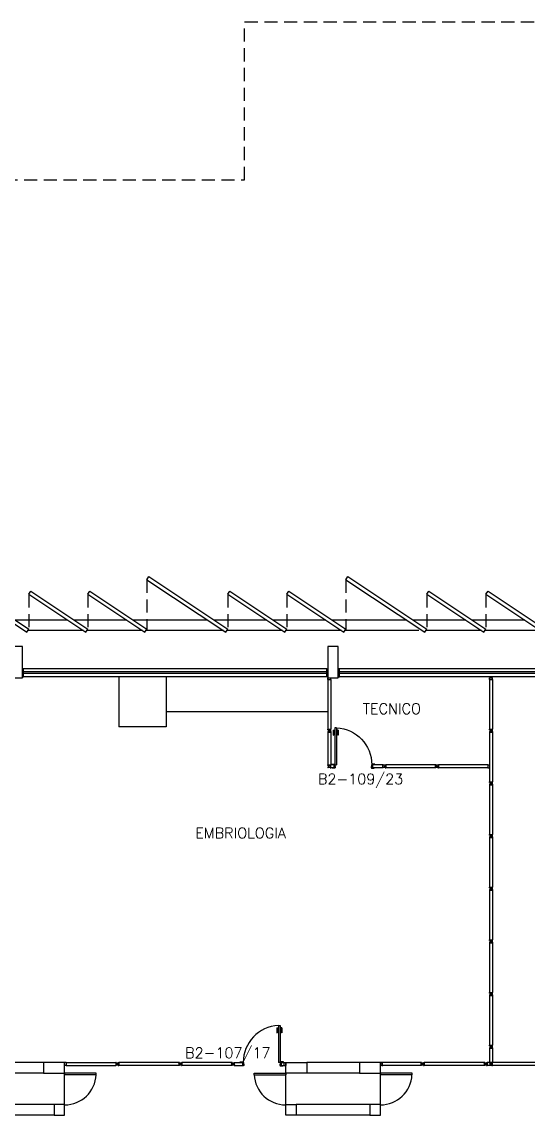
# Model space of a CAD drawing. Header units: millimetres. Extents: x 2090 to 2270, y 1357 to 1514.
# Drawn here: x 2194.85 to 2204.46, y 1431.9 to 1452.66 of the extents above; entities that cross this region are included whole.
import ezdxf

# ---------------------------------------------------------------- set-up
doc = ezdxf.new("R2010")
doc.units = ezdxf.units.MM
doc.linetypes.add('HIDDEN', pattern=[0.375, 0.25, -0.125])
for name, color, linetype in [('ALV', 2, 'Continuous'), ('DIV', 2, 'Continuous'), ('DIV2', 2, 'Continuous'), ('ENDEREÇO', 2, 'Continuous'), ('ESTR', 3, 'Continuous'), ('JANELA', 1, 'Continuous'), ('MACANETA', 2, 'Continuous'), ('PEÇAS', 1, 'Continuous'), ('PISO', 1, 'Continuous'), ('PORTA', 2, 'Continuous'), ('PROJ', 1, 'HIDDEN'), ('TEXTO', 2, 'Continuous')]:
    doc.layers.add(name, color=color, linetype=linetype)
doc.styles.add('UNB1-100', font='simplex.shx', dxfattribs={"height": 0.2})

# ---------------------------------------------------------------- blocks, each defined once
blk = doc.blocks.new('IMTT')
for p, q in [((-0.005, 0), (0.005, 0)), ((0.029, 0.029), (0, 0.029)), ((0, -0.028), (0, 0.029)), ((0.029, -0.028), (0, -0.028))]:
    blk.add_line(p, q)
blk = doc.blocks.new('MTT')
for p, q in [((-0.029, 0.018), (-0.029, 0.029)), ((-0.019, 0.029), (-0.029, 0.029)), ((-0.024, 0.018), (-0.029, 0.018)), ((-0.024, 0.018), (-0.024, -0.019)), ((-0.019, 0.024), (-0.019, 0.029)), ((-0.019, 0.024), (0.018, 0.024)), ((-0.005, 0), (0.005, 0)), ((0, -0.005), (0, 0.005)), ((0.018, 0.024), (0.018, 0.029)), ((0.018, 0.029), (0.029, 0.029)), ((0.024, 0.018), (0.029, 0.018)), ((0.024, 0.018), (0.024, -0.019)), ((0.029, 0.018), (0.029, 0.029)), ((-0.029, -0.019), (-0.024, -0.019)), ((-0.029, -0.019), (-0.029, -0.029)), ((-0.019, -0.029), (-0.029, -0.029)), ((0.018, -0.024), (-0.019, -0.024)), ((-0.019, -0.024), (-0.019, -0.029)), ((0.018, -0.024), (0.018, -0.029)), ((0.018, -0.029), (0.029, -0.029)), ((0.029, -0.019), (0.024, -0.019)), ((0.029, -0.019), (0.029, -0.029))]:
    blk.add_line(p, q)
blk = doc.blocks.new('DIV12')
for p, q in [((-0.0051, 0), (0.0051, 0)), ((0, -0.0051), (0, 0.0051)), ((0.0285, 0.0285), (1.1715, 0.0285)), ((0.0285, -0.0285), (0.0285, 0.0285)), ((1.1715, -0.0285), (1.1715, 0.0285)), ((1.1949, 0), (1.2051, 0)), ((1.2, -0.0051), (1.2, 0.0051)), ((0.0285, -0.0285), (1.1715, -0.0285))]:
    blk.add_line(p, q)
blk = doc.blocks.new('DIV8')
for p, q in [((0.005, 0), (-0.005, 0)), ((0, 0.005), (0, -0.005)), ((0.024, 0.019), (0.028, 0.019)), ((0.024, 0.017), (0.024, 0.019)), ((0.024, 0.017), (0.028, 0.017)), ((0.028, 0.03), (0.043, 0.03)), ((0.028, 0.03), (0.028, 0.019)), ((0.028, 0.017), (0.028, -0.016)), ((0.769, 0.028), (0.03, 0.028)), ((0.03, 0.028), (0.03, -0.028)), ((0.043, 0.028), (0.043, 0.03)), ((0.757, 0.028), (0.757, 0.03)), ((0.771, 0.03), (0.757, 0.03)), ((0.769, 0.028), (0.769, -0.028)), ((0.771, 0.03), (0.771, 0.019)), ((0.776, 0.019), (0.771, 0.019)), ((0.771, 0.017), (0.771, -0.016)), ((0.776, 0.017), (0.771, 0.017)), ((0.776, 0.017), (0.776, 0.019)), ((0.805, 0), (0.795, 0)), ((0.8, 0.005), (0.8, -0.005)), ((0.024, -0.016), (0.028, -0.016)), ((0.024, -0.019), (0.024, -0.016)), ((0.024, -0.019), (0.028, -0.019)), ((0.028, -0.019), (0.028, -0.03)), ((0.028, -0.03), (0.043, -0.03)), ((0.769, -0.028), (0.03, -0.028)), ((0.043, -0.03), (0.043, -0.028)), ((0.757, -0.03), (0.757, -0.028)), ((0.771, -0.03), (0.757, -0.03)), ((0.776, -0.016), (0.771, -0.016)), ((0.776, -0.019), (0.771, -0.019)), ((0.771, -0.019), (0.771, -0.03)), ((0.776, -0.019), (0.776, -0.016))]:
    blk.add_line(p, q)
blk = doc.blocks.new('DIV10')
for p, q in [((-0.0051, 0), (0.0051, 0)), ((0, -0.0051), (0, 0.0051)), ((0.0285, 0.0285), (0.9715, 0.0285)), ((0.0285, -0.0285), (0.0285, 0.0285)), ((0.9715, -0.0285), (0.9715, 0.0285)), ((0.9949, 0), (1.0051, 0)), ((1, -0.0051), (1, 0.0051)), ((0.0285, -0.0285), (0.9715, -0.0285))]:
    blk.add_line(p, q)
blk = doc.blocks.new('DOOR70')
at = {"layer": 'MACANETA', "color": 1}
for p, q in [((-0.015, -0.565), (-0.01, -0.565)), ((-0.015, -0.655), (-0.015, -0.565)), ((-0.01, -0.655), (-0.01, -0.565)), ((0.08, -0.565), (0.075, -0.565)), ((0.075, -0.655), (0.075, -0.565)), ((0.08, -0.655), (0.08, -0.565)), ((-0.015, -0.655), (0.012, -0.655)), ((-0.01, -0.635), (0.012, -0.635)), ((0.012, -0.663), (0.012, -0.628)), ((0.012, -0.628), (0.015, -0.628)), ((0.012, -0.663), (0.015, -0.663)), ((0.053, -0.628), (0.05, -0.628)), ((0.053, -0.663), (0.05, -0.663)), ((0.053, -0.663), (0.053, -0.628)), ((0.075, -0.635), (0.053, -0.635)), ((0.08, -0.655), (0.053, -0.655))]:
    blk.add_line(p, q, dxfattribs=at)
at = {"layer": 'PORTA'}
for p, q in [((0.015, -0.7), (0.015, 0)), ((0.015, 0), (0.05, 0)), ((0.05, -0.7), (0.05, 0)), ((0.05, -0.7), (0.015, -0.7))]:
    blk.add_line(p, q, dxfattribs=at)
at = {"layer": 'PORTA', "color": 1}
blk.add_arc((0.02, 0), 0.7, 272.4563, 0, dxfattribs=at)

msp = doc.modelspace()

# ---------------------------------------------------------------- linework, layer by layer
at = {"layer": 'ALV'}
for p, q in [((2193.43924, 1442.06425), (2194.93905, 1441.06897)), ((2193.47795, 1442.12258), (2194.97775, 1441.12729)), ((2197.22124, 1442.06425), (2197.25995, 1442.12258)), ((2197.22124, 1442.06425), (2198.72105, 1441.06897)), ((2197.25995, 1442.12258), (2198.75975, 1441.12729)), ((2201.00324, 1442.06425), (2201.04195, 1442.12258)), ((2201.00324, 1442.06425), (2202.50305, 1441.06897)), ((2201.04195, 1442.12258), (2202.54175, 1441.12729)), ((2194.97745, 1441.78778), (2195.01616, 1441.84611)), ((2195.01616, 1441.84611), (2196.09935, 1441.12729)), ((2196.09935, 1441.78778), (2196.13805, 1441.84611)), ((2196.13805, 1441.84611), (2197.22124, 1441.12729)), ((2198.75975, 1441.78778), (2198.79846, 1441.84611)), ((2198.79846, 1441.84611), (2199.88165, 1441.12729)), ((2199.88165, 1441.78778), (2199.92035, 1441.84611)), ((2199.92035, 1441.84611), (2201.00354, 1441.12729)), ((2202.54145, 1441.78778), (2202.58016, 1441.84611)), ((2202.58016, 1441.84611), (2203.66335, 1441.12729)), ((2203.66335, 1441.78778), (2203.70205, 1441.84611)), ((2203.70205, 1441.84611), (2204.78524, 1441.12729)), ((2194.97745, 1441.78778), (2196.06064, 1441.06897)), ((2196.09935, 1441.78778), (2197.18254, 1441.06897)), ((2198.75975, 1441.78778), (2199.84294, 1441.06897)), ((2199.88165, 1441.78778), (2200.96484, 1441.06897)), ((2202.54145, 1441.78778), (2203.62464, 1441.06897)), ((2203.66335, 1441.78778), (2204.74654, 1441.06897)), ((2194.93905, 1441.06897), (2194.97775, 1441.12729)), ((2196.06064, 1441.06897), (2196.09935, 1441.12729)), ((2197.18254, 1441.06897), (2197.22124, 1441.12729)), ((2198.72105, 1441.06897), (2198.75975, 1441.12729)), ((2199.84294, 1441.06897), (2199.88165, 1441.12729)), ((2200.96484, 1441.06897), (2201.00354, 1441.12729)), ((2202.50305, 1441.06897), (2202.54175, 1441.12729)), ((2203.62464, 1441.06897), (2203.66335, 1441.12729)), ((2195.25835, 1432.89813), (2194.25835, 1432.89813)), ((2201.25835, 1432.89813), (2200.25835, 1432.89813)), ((2195.25835, 1432.69813), (2194.25835, 1432.69813)), ((2201.25835, 1432.69813), (2200.25835, 1432.69813)), ((2195.45835, 1432.09813), (2194.05835, 1432.09813)), ((2201.45835, 1432.09813), (2200.05835, 1432.09813)), ((2195.45835, 1431.89813), (2194.05835, 1431.89813)), ((2201.45835, 1431.89813), (2200.05835, 1431.89813))]:
    msp.add_line(p, q, dxfattribs=at)
at = {"layer": 'DIV2', "color": 2}
for p, q in [((2200.65835, 1439.16963), (2200.65835, 1438.55013)), ((2200.65835, 1439.16963), (2200.71535, 1439.16963)), ((2200.68175, 1439.19813), (2200.69195, 1439.19813)), ((2200.68685, 1439.20323), (2200.68685, 1439.19303)), ((2200.71535, 1439.16963), (2200.71535, 1438.55013)), ((2200.65835, 1438.55013), (2200.71535, 1438.55013))]:
    msp.add_line(p, q, dxfattribs=at)
at = {"layer": 'DIV2'}
for p, q in [((2200.71535, 1438.49313), (2200.71535, 1438.55013)), ((2200.77435, 1438.55013), (2200.71535, 1438.55013)), ((2200.72935, 1438.56013), (2200.77935, 1438.56013)), ((2200.72935, 1438.55013), (2200.72935, 1438.56013)), ((2200.77435, 1438.55013), (2200.77935, 1438.55013)), ((2200.77435, 1438.55013), (2200.77435, 1438.49313)), ((2200.77935, 1438.56013), (2200.77935, 1438.55013)), ((2200.77935, 1438.55013), (2200.78935, 1438.55013)), ((2200.78935, 1438.55013), (2200.78935, 1438.51513)), ((2200.78935, 1438.51513), (2200.79935, 1438.51513)), ((2200.79935, 1438.51513), (2200.79935, 1438.49313)), ((2201.47935, 1438.51513), (2201.47935, 1438.49313)), ((2201.48935, 1438.51513), (2201.47935, 1438.51513)), ((2201.48935, 1438.55013), (2201.48935, 1438.51513)), ((2201.49935, 1438.55013), (2201.48935, 1438.55013)), ((2201.49935, 1438.56013), (2201.49935, 1438.55013)), ((2201.54935, 1438.56013), (2201.49935, 1438.56013)), ((2201.50435, 1438.55013), (2201.49935, 1438.55013)), ((2201.70135, 1438.55013), (2201.50435, 1438.55013)), ((2201.50435, 1438.55013), (2201.50435, 1438.49313)), ((2201.54935, 1438.55013), (2201.54935, 1438.56013)), ((2200.77435, 1438.49313), (2200.71535, 1438.49313)), ((2200.73935, 1438.48313), (2200.73935, 1438.49313)), ((2200.78935, 1438.48313), (2200.73935, 1438.48313)), ((2200.77435, 1438.49313), (2200.78935, 1438.49313)), ((2200.78935, 1438.49313), (2200.78935, 1438.48313)), ((2200.79935, 1438.49313), (2200.78935, 1438.49313)), ((2201.47935, 1438.49313), (2201.48935, 1438.49313)), ((2201.50435, 1438.49313), (2201.48935, 1438.49313)), ((2201.48935, 1438.49313), (2201.48935, 1438.48313)), ((2201.48935, 1438.48313), (2201.53935, 1438.48313)), ((2201.70135, 1438.49313), (2201.50435, 1438.49313)), ((2201.53935, 1438.48313), (2201.53935, 1438.49313)), ((2203.72985, 1433.16963), (2203.72985, 1432.89813)), ((2203.72985, 1433.16963), (2203.78685, 1433.16963)), ((2203.75325, 1433.19813), (2203.76345, 1433.19813)), ((2203.75835, 1433.20323), (2203.75835, 1433.19303)), ((2203.78685, 1433.16963), (2203.78685, 1432.89813)), ((2198.99585, 1432.90813), (2199.04585, 1432.90813)), ((2198.99585, 1432.89813), (2198.99585, 1432.90813)), ((2199.04585, 1432.90813), (2199.04585, 1432.89813)), ((2199.76585, 1432.90813), (2199.76585, 1432.89813)), ((2199.81585, 1432.90813), (2199.76585, 1432.90813)), ((2199.81585, 1432.89813), (2199.81585, 1432.90813)), ((2195.66345, 1432.86963), (2195.65325, 1432.86963)), ((2195.65325, 1432.86963), (2195.66345, 1432.86963)), ((2195.65835, 1432.87473), (2195.65835, 1432.86453)), ((2195.65835, 1432.87473), (2195.65835, 1432.86453)), ((2195.68685, 1432.89813), (2196.62985, 1432.89813)), ((2195.68685, 1432.89813), (2195.68685, 1432.84113)), ((2195.68685, 1432.84113), (2196.62985, 1432.84113)), ((2196.62985, 1432.89813), (2196.62985, 1432.84113)), ((2196.65325, 1432.86963), (2196.66345, 1432.86963)), ((2196.65835, 1432.87473), (2196.65835, 1432.86453)), ((2197.86345, 1432.86963), (2197.85325, 1432.86963)), ((2197.85835, 1432.87473), (2197.85835, 1432.86453)), ((2198.82985, 1432.89813), (2197.88685, 1432.89813)), ((2197.88685, 1432.89813), (2197.88685, 1432.84113)), ((2198.82985, 1432.84113), (2197.88685, 1432.84113)), ((2198.82985, 1432.89813), (2198.82985, 1432.84113)), ((2198.85325, 1432.86963), (2198.86345, 1432.86963)), ((2198.85835, 1432.86453), (2198.85835, 1432.87473)), ((2198.88685, 1432.84113), (2198.88685, 1432.89813)), ((2198.88685, 1432.89813), (2199.04085, 1432.89813)), ((2198.88685, 1432.84113), (2199.04085, 1432.84113)), ((2199.00585, 1432.83113), (2199.00585, 1432.84113)), ((2199.05585, 1432.83113), (2199.00585, 1432.83113)), ((2199.04085, 1432.89813), (2199.04585, 1432.89813)), ((2199.04085, 1432.89813), (2199.04085, 1432.84113)), ((2199.04085, 1432.84113), (2199.05585, 1432.84113)), ((2199.04585, 1432.89813), (2199.05585, 1432.89813)), ((2199.05585, 1432.89813), (2199.05585, 1432.86313)), ((2199.05585, 1432.86313), (2199.06585, 1432.86313)), ((2199.05585, 1432.84113), (2199.05585, 1432.83113)), ((2199.06585, 1432.84113), (2199.05585, 1432.84113)), ((2199.06585, 1432.86313), (2199.06585, 1432.84113)), ((2199.74585, 1432.86313), (2199.74585, 1432.84113)), ((2199.75585, 1432.86313), (2199.74585, 1432.86313)), ((2199.74585, 1432.84113), (2199.75585, 1432.84113)), ((2199.75585, 1432.89813), (2199.75585, 1432.86313)), ((2199.76585, 1432.89813), (2199.75585, 1432.89813)), ((2199.77085, 1432.84113), (2199.75585, 1432.84113)), ((2199.75585, 1432.84113), (2199.75585, 1432.83113)), ((2199.75585, 1432.83113), (2199.80585, 1432.83113)), ((2199.77085, 1432.89813), (2199.76585, 1432.89813)), ((2199.77085, 1432.89813), (2199.82985, 1432.89813)), ((2199.77085, 1432.89813), (2199.77085, 1432.84113)), ((2199.77085, 1432.84113), (2199.82985, 1432.84113)), ((2199.80585, 1432.83113), (2199.80585, 1432.84113)), ((2199.82985, 1432.84113), (2199.82985, 1432.89813)), ((2199.85325, 1432.86963), (2199.86345, 1432.86963)), ((2199.85835, 1432.86453), (2199.85835, 1432.87473)), ((2203.72985, 1432.89813), (2203.78685, 1432.89813)), ((2203.75325, 1432.86963), (2203.76345, 1432.86963)), ((2203.75835, 1432.87473), (2203.75835, 1432.86453))]:
    msp.add_line(p, q, dxfattribs=at)
at = {"layer": 'ESTR'}
for points in [[(2194.85835, 1440.19813), (2194.85835, 1440.79813), (2194.65835, 1440.79813), (2194.65835, 1440.19813)], [(2200.85835, 1440.19813), (2200.85835, 1440.79813), (2200.65835, 1440.79813), (2200.65835, 1440.19813)], [(2195.25835, 1432.89813), (2195.25835, 1432.69813), (2195.65835, 1432.69813), (2195.65835, 1432.89813)], [(2200.25835, 1432.89813), (2200.25835, 1432.69813), (2199.85835, 1432.69813), (2199.85835, 1432.89813)], [(2201.25835, 1432.89813), (2201.25835, 1432.69813), (2201.65835, 1432.69813), (2201.65835, 1432.89813)], [(2195.45835, 1432.09813), (2195.45835, 1431.89813), (2195.65835, 1431.89813), (2195.65835, 1432.09813)], [(2200.05835, 1432.09813), (2200.05835, 1431.89813), (2199.85835, 1431.89813), (2199.85835, 1432.09813)], [(2201.45835, 1432.09813), (2201.45835, 1431.89813), (2201.65835, 1431.89813), (2201.65835, 1432.09813)]]:
    msp.add_lwpolyline(points, close=True, dxfattribs=at)
at = {"layer": 'JANELA', "color": 2}
for p, q in [((2194.85835, 1440.37313), (2194.85835, 1440.22313)), ((2194.87835, 1440.37313), (2194.85835, 1440.37313)), ((2194.85835, 1440.22313), (2194.87835, 1440.22313)), ((2194.87835, 1440.22313), (2194.87835, 1440.37313)), ((2200.63835, 1440.22313), (2200.63835, 1440.37313)), ((2200.63835, 1440.37313), (2200.65835, 1440.37313)), ((2200.65835, 1440.22313), (2200.63835, 1440.22313)), ((2200.65835, 1440.22313), (2200.65835, 1440.37313)), ((2200.85835, 1440.37313), (2200.85835, 1440.22313)), ((2200.87835, 1440.37313), (2200.85835, 1440.37313)), ((2200.85835, 1440.22313), (2200.87835, 1440.22313)), ((2200.87835, 1440.22313), (2200.87835, 1440.37313))]:
    msp.add_line(p, q, dxfattribs=at)
at = {"layer": 'JANELA'}
for p, q in [((2200.63835, 1440.37313), (2194.87835, 1440.37313)), ((2200.63835, 1440.31313), (2194.87835, 1440.31313)), ((2200.63835, 1440.28313), (2194.87835, 1440.28313)), ((2200.63835, 1440.22313), (2194.87835, 1440.22313)), ((2206.63835, 1440.37313), (2200.87835, 1440.37313)), ((2206.63835, 1440.31313), (2200.87835, 1440.31313)), ((2206.63835, 1440.28313), (2200.87835, 1440.28313)), ((2206.63835, 1440.22313), (2200.87835, 1440.22313))]:
    msp.add_line(p, q, dxfattribs=at)
at = {"layer": 'PEÇAS', "color": 1}
for p, q in [((2196.68685, 1440.22313), (2196.68685, 1439.27313)), ((2197.58685, 1440.22313), (2197.58685, 1439.27313)), ((2200.65835, 1440.19813), (2200.65835, 1439.55313)), ((2200.65835, 1439.55313), (2197.58685, 1439.55313)), ((2197.58685, 1439.27313), (2196.68685, 1439.27313))]:
    msp.add_line(p, q, dxfattribs=at)
at = {"layer": 'PISO'}
for p, q in [((2195.71532, 1441.29813), (2194.72002, 1441.29813)), ((2196.83721, 1441.29813), (2195.84191, 1441.29813)), ((2198.37572, 1441.29813), (2196.96381, 1441.29813)), ((2199.49762, 1441.29813), (2198.50232, 1441.29813)), ((2200.61951, 1441.29813), (2199.62421, 1441.29813)), ((2202.15772, 1441.29813), (2200.74611, 1441.29813)), ((2203.27932, 1441.29813), (2202.28402, 1441.29813)), ((2204.40121, 1441.29813), (2203.40591, 1441.29813)), ((2196.0167, 1441.09813), (2194.9581, 1441.09813)), ((2197.13859, 1441.09813), (2196.08, 1441.09813)), ((2198.6771, 1441.09813), (2197.20189, 1441.09813)), ((2199.799, 1441.09813), (2198.7404, 1441.09813)), ((2200.92089, 1441.09813), (2199.86229, 1441.09813)), ((2202.38635, 1441.09813), (2200.98419, 1441.09813)), ((2203.5807, 1441.09813), (2202.5221, 1441.09813)), ((2204.70259, 1441.09813), (2203.644, 1441.09813))]:
    msp.add_line(p, q, dxfattribs=at)
at = {"layer": 'PORTA'}
for p, q in [((2196.25836, 1432.69813), (2195.65835, 1432.69813)), ((2195.65835, 1432.69813), (2195.65835, 1432.66313)), ((2195.65835, 1432.69813), (2195.65835, 1432.66313)), ((2196.25836, 1432.66313), (2195.65835, 1432.66313)), ((2196.25836, 1432.66313), (2196.25836, 1432.69813)), ((2196.25836, 1432.66313), (2196.25836, 1432.69813)), ((2199.25835, 1432.69813), (2199.85835, 1432.69813)), ((2199.25835, 1432.66313), (2199.25835, 1432.69813)), ((2199.25835, 1432.66313), (2199.25835, 1432.69813)), ((2199.25835, 1432.66313), (2199.85835, 1432.66313)), ((2199.85835, 1432.69813), (2199.85835, 1432.66313)), ((2199.85835, 1432.69813), (2199.85835, 1432.66313)), ((2202.25836, 1432.69813), (2201.65835, 1432.69813)), ((2201.65835, 1432.69813), (2201.65835, 1432.66313)), ((2201.65835, 1432.69813), (2201.65835, 1432.66313)), ((2202.25836, 1432.66313), (2201.65835, 1432.66313)), ((2202.25836, 1432.66313), (2202.25836, 1432.69813)), ((2202.25836, 1432.66313), (2202.25836, 1432.69813))]:
    msp.add_line(p, q, dxfattribs=at)
at = {"layer": 'PORTA', "color": 2}
for p, q in [((2195.65835, 1432.09813), (2195.65835, 1432.69813)), ((2199.85835, 1432.09813), (2199.85835, 1432.69813)), ((2201.65835, 1432.09813), (2201.65835, 1432.69813))]:
    msp.add_line(p, q, dxfattribs=at)
at = {"layer": 'PORTA', "color": 1}
for centre, start, end in [((2195.65835, 1432.69313), 270, 357.134009), ((2199.85835, 1432.69313), 182.865991, 270), ((2201.65835, 1432.69313), 270, 357.134009)]:
    msp.add_arc(centre, 0.60001, start, end, dxfattribs=at)
at = {"layer": 'PROJ'}
for p, q in [((2199.0786, 1452.65586), (2208.09811, 1452.65586)), ((2199.0786, 1449.65586), (2199.0786, 1452.65586)), ((2144.63811, 1449.65586), (2199.0786, 1449.65586))]:
    msp.add_line(p, q, dxfattribs=at)
at = {"layer": 'PROJ', "linetype": 'HIDDEN'}
for p, q in [((2197.22124, 1442.06425), (2197.22124, 1441.09813)), ((2201.00324, 1442.06425), (2201.00324, 1441.09813)), ((2194.97745, 1441.78778), (2194.97745, 1441.09813)), ((2196.09935, 1441.78778), (2196.09935, 1441.09813)), ((2198.75975, 1441.78778), (2198.75975, 1441.09813)), ((2199.88165, 1441.78778), (2199.88165, 1441.09813)), ((2202.54145, 1441.78778), (2202.54145, 1441.09813)), ((2203.66335, 1441.78778), (2203.66335, 1441.09813))]:
    msp.add_line(p, q, dxfattribs=at)

# ---------------------------------------------------------------- block references
at = {"layer": 'DIV', "extrusion": (0, 0, -1), "zscale": -1, "rotation": 180}
msp.add_blockref('DOOR70', (-2200.77435, 1438.55013), dxfattribs=at)
at = {"layer": 'DIV', "rotation": 180.0000000051447}
msp.add_blockref('DOOR70', (2199.77085, 1432.89813), dxfattribs=at)
at = {"layer": 'DIV2', "color": 1}
for name, p, rotation in [('DIV10', (2200.68685, 1440.19813), 270), ('IMTT', (2200.68685, 1440.19813), 270), ('DIV10', (2203.75835, 1440.19813), 270), ('IMTT', (2203.75835, 1440.19813), 270), ('DIV10', (2203.75835, 1439.19813), 270), ('MTT', (2201.72985, 1438.52163), 270), ('DIV10', (2202.72985, 1438.52163), 180), ('MTT', (2202.72985, 1438.52163), 270), ('DIV10', (2203.72985, 1438.52163), 180), ('IMTT', (2203.72985, 1438.52163), 180), ('DIV10', (2203.75835, 1438.19813), 270), ('DIV10', (2203.75835, 1437.19813), 270), ('DIV10', (2203.75835, 1436.19813), 270), ('DIV10', (2203.75835, 1435.19813), 270), ('DIV10', (2203.75835, 1434.19813), 270), ('DIV12', (2203.65835, 1432.86963), 180), ('DIV12', (2204.85835, 1432.86963), 180)]:
    msp.add_blockref(name, p, dxfattribs=dict(at, rotation=rotation))
for name, p in [('MTT', (2200.68685, 1439.19813)), ('MTT', (2203.75835, 1439.19813)), ('MTT', (2203.75835, 1438.19813)), ('MTT', (2203.75835, 1437.19813)), ('MTT', (2203.75835, 1436.19813)), ('MTT', (2203.75835, 1436.19813)), ('MTT', (2203.75835, 1435.19813)), ('MTT', (2203.75835, 1434.19813)), ('DIV8', (2201.65835, 1432.86963)), ('IMTT', (2201.65835, 1432.86963)), ('MTT', (2202.45835, 1432.86963))]:
    msp.add_blockref(name, p, dxfattribs=at)
at = {"layer": 'DIV2', "color": 2}
msp.add_blockref('MTT', (2200.68685, 1438.52163), dxfattribs=at)
at = {"layer": 'DIV2'}
for name, p in [('MTT', (2203.75835, 1433.19813)), ('IMTT', (2195.65835, 1432.86963)), ('MTT', (2196.65835, 1432.86963)), ('MTT', (2196.65835, 1432.86963)), ('MTT', (2197.85835, 1432.86963)), ('MTT', (2198.85835, 1432.86963)), ('MTT', (2203.65835, 1432.86963)), ('MTT', (2203.75835, 1432.86963))]:
    msp.add_blockref(name, p, dxfattribs=at)
at = {"layer": 'DIV2', "rotation": 180}
for name, p in [('DIV12', (2197.85835, 1432.86963)), ('IMTT', (2199.85835, 1432.86963))]:
    msp.add_blockref(name, p, dxfattribs=at)

# ---------------------------------------------------------------- texts
at = {"layer": 'ENDEREÇO', "style": 'UNB1-100'}
for s, p in [('B2-109/23', (2200.47142, 1438.18126)), ('B2-107/17', (2197.94835, 1432.98092))]:
    msp.add_text(s, height=0.2, dxfattribs=at).set_placement(p)
at = {"layer": 'TEXTO', "style": 'UNB1-100'}
for s, p in [('TECNICO', (2201.32279, 1439.51432)), ('EMBRIOLOGIA', (2198.14054, 1437.15554))]:
    msp.add_text(s, height=0.2, dxfattribs=at).set_placement(p)

doc.saveas('drawing.dxf')
